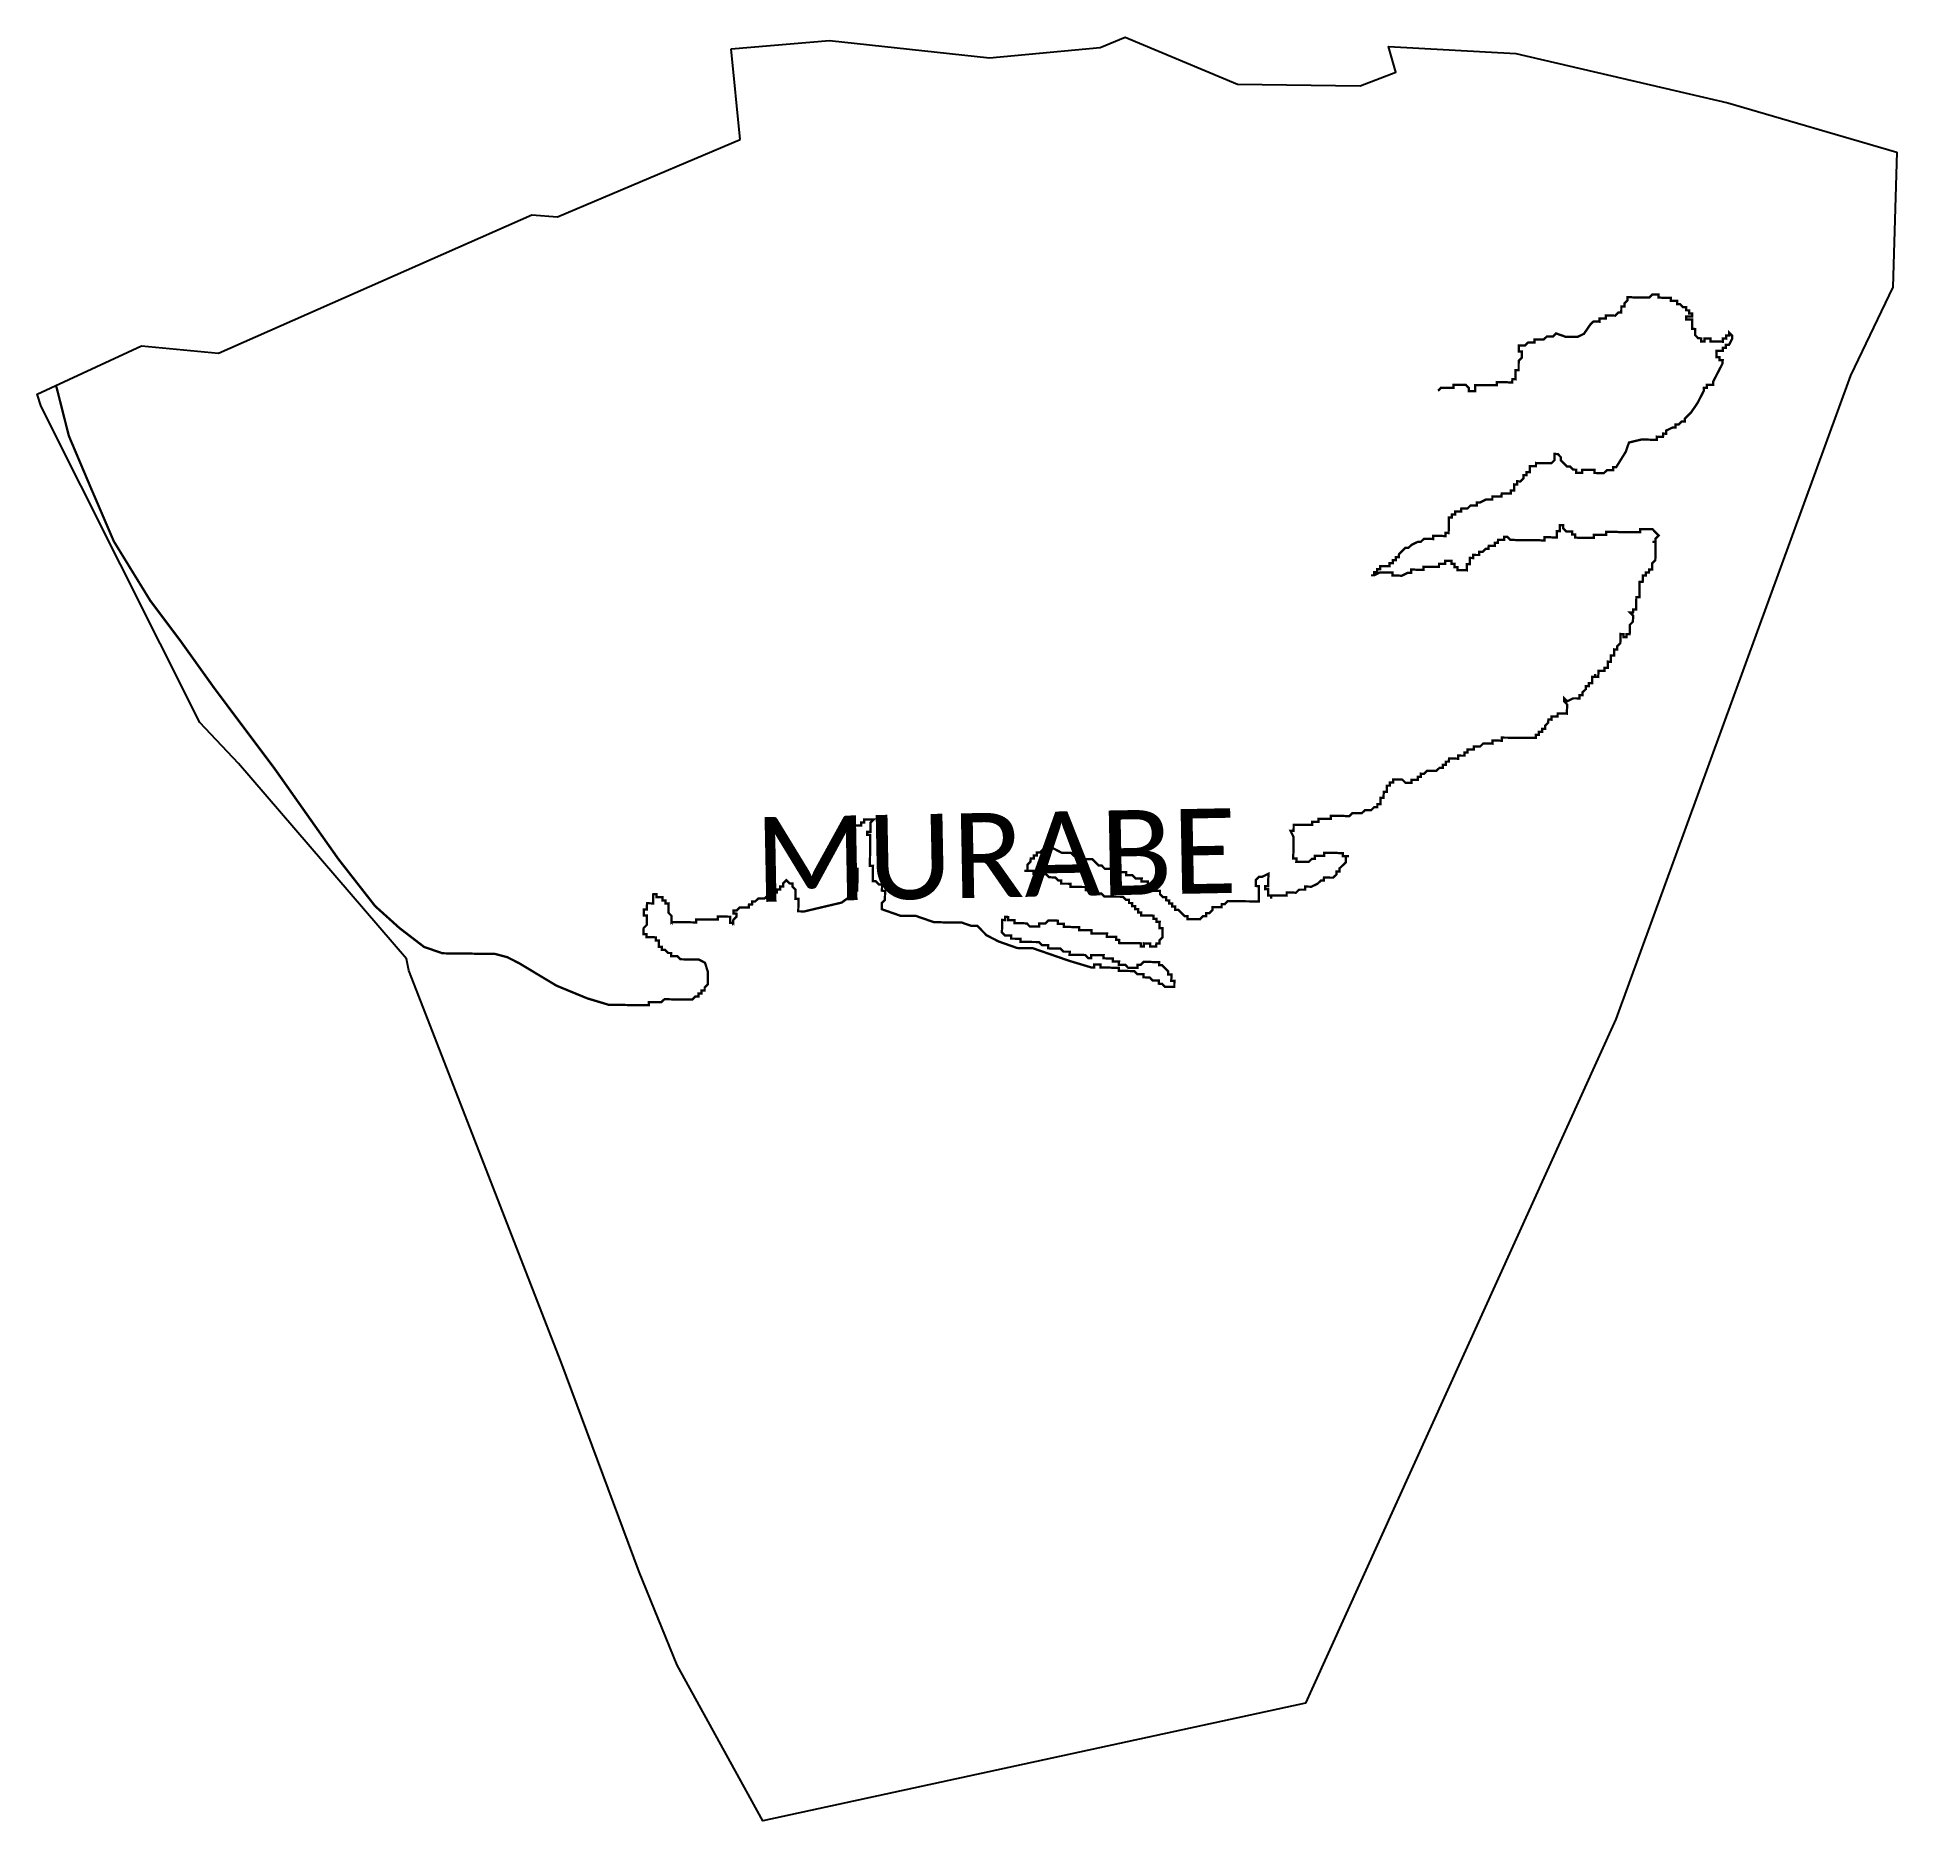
# Model space of a CAD drawing. Header units: metres. Extents: x 257914 to 260301, y 2182873 to 2185163.
import ezdxf

# ---------------------------------------------------------------- set-up
doc = ezdxf.new("R2010")
doc.units = ezdxf.units.M
for name, color, linetype in [('HAZARDS LINE', 1, 'Continuous'), ('village', 3, 'Continuous'), ('VILLAGE NAME', 250, 'Continuous')]:
    doc.layers.add(name, color=color, linetype=linetype)
doc.styles.get("Standard").update_dxf_attribs({"font": 'simplex.shx'})

msp = doc.modelspace()

# ---------------------------------------------------------------- linework, layer by layer
at = {"color": 3, "flags": 128}
msp.add_lwpolyline([(258815.9, 2185031.3), (258804.5, 2185147.6)], dxfattribs=at)
at = {"layer": 'HAZARDS LINE', "lineweight": 18, "const_width": 2.97}
msp.add_lwpolyline([(259711.8, 2184708.8), (259715.8, 2184712.7), (259719.8, 2184712.6), (259723.8, 2184712.6), (259727.7, 2184712.5), (259731.7, 2184712.5), (259731.7, 2184716.4), (259735.7, 2184716.4), (259739.7, 2184716.3), (259743.6, 2184716.3), (259747.6, 2184716.2), (259751.5, 2184712.2), (259751.5, 2184708.3), (259755.4, 2184708.2), (259759.4, 2184708.2), (259759.4, 2184712.1), (259759.5, 2184716.1), (259763.5, 2184716.1), (259767.4, 2184716), (259771.4, 2184716), (259775.4, 2184715.9), (259779.3, 2184715.9), (259783.3, 2184715.8), (259787.3, 2184715.8), (259787.3, 2184719.7), (259791.3, 2184719.7), (259795.2, 2184719.6), (259799.2, 2184719.6), (259803.2, 2184719.5), (259807.1, 2184719.5), (259807.2, 2184723.5), (259811.1, 2184723.4), (259811.2, 2184727.4), (259811.2, 2184731.3), (259811.3, 2184735.3), (259815.3, 2184735.3), (259815.3, 2184739.2), (259815.3, 2184743.2), (259815.4, 2184747.1), (259819.4, 2184751.1), (259819.5, 2184755), (259819.5, 2184759), (259815.5, 2184759), (259815.6, 2184763), (259815.6, 2184767), (259823.6, 2184766.9), (259827.6, 2184770.8), (259831.5, 2184770.8), (259835.5, 2184770.7), (259835.6, 2184774.7), (259839.5, 2184774.6), (259843.5, 2184774.6), (259847.5, 2184774.5), (259851.5, 2184778.4), (259855.4, 2184778.4), (259859.4, 2184778.3), (259863.4, 2184782.3), (259875.3, 2184778.1), (259891.1, 2184778), (259899.1, 2184781.8), (259907.2, 2184793.6), (259911.2, 2184797.5), (259915.2, 2184797.5), (259919.1, 2184797.4), (259919.2, 2184801.4), (259923.1, 2184801.4), (259927.1, 2184801.3), (259927.2, 2184805.3), (259931.1, 2184805.2), (259935.1, 2184805.2), (259939.1, 2184805.1), (259943.1, 2184809.1), (259947, 2184809), (259947.1, 2184813), (259947.1, 2184816.9), (259951.1, 2184816.9), (259951.1, 2184820.9), (259955.2, 2184824.8), (259955.2, 2184828.7), (259959.2, 2184828.7), (259963.1, 2184828.6), (259967.1, 2184828.6), (259971.1, 2184828.5), (259975, 2184828.5), (259979, 2184828.4), (259983, 2184828.4), (259987, 2184832.3), (259990.9, 2184832.3), (259994.9, 2184832.2), (259994.9, 2184828.3), (259998.8, 2184828.2), (260002.8, 2184828.2), (260006.8, 2184828.1), (260010.7, 2184828.1), (260010.7, 2184824.1), (260014.6, 2184824), (260018.6, 2184824), (260018.6, 2184820), (260022.5, 2184820), (260026.4, 2184816), (260030.4, 2184815.9), (260030.4, 2184812), (260034.3, 2184811.9), (260034.3, 2184807.9), (260038.2, 2184807.9), (260038.2, 2184803.9), (260034.2, 2184804), (260030.3, 2184804), (260030.2, 2184800.1), (260034.2, 2184800), (260038.1, 2184800), (260038.1, 2184796), (260038, 2184792), (260038, 2184788.1), (260042, 2184788), (260041.9, 2184784), (260041.9, 2184780.1), (260045.8, 2184776.1), (260049.7, 2184776), (260049.7, 2184772), (260053.7, 2184772), (260053.7, 2184776), (260057.7, 2184775.9), (260061.6, 2184775.9), (260061.6, 2184771.9), (260065.6, 2184771.9), (260069.5, 2184771.8), (260073.5, 2184771.8), (260077.4, 2184771.7), (260077.5, 2184775.7), (260081.5, 2184775.6), (260081.5, 2184779.6), (260085.5, 2184779.5), (260085.5, 2184783.5), (260089.4, 2184779.5), (260089.4, 2184775.5), (260085.3, 2184767.6), (260081.4, 2184767.7), (260081.3, 2184763.7), (260077.4, 2184763.8), (260077.3, 2184759.8), (260073.3, 2184759.9), (260069.4, 2184759.9), (260069.3, 2184755.9), (260069.3, 2184752), (260073.2, 2184751.9), (260073.2, 2184748), (260077.2, 2184747.9), (260077.1, 2184743.9), (260064.9, 2184720.3), (260064.9, 2184716.3), (260060.9, 2184716.4), (260056.9, 2184716.4), (260056.9, 2184712.5), (260052.9, 2184712.5), (260052.9, 2184708.5), (260044.8, 2184692.8), (260036.7, 2184681), (260032.7, 2184677.1), (260028.7, 2184673.1), (260028.6, 2184669.2), (260024.6, 2184669.2), (260020.6, 2184665.3), (260016.7, 2184665.4), (260016.6, 2184661.4), (260012.6, 2184661.4), (260004.7, 2184657.6), (260004.6, 2184653.6), (260000.7, 2184653.7), (260000.6, 2184649.7), (259996.6, 2184649.7), (259992.7, 2184649.8), (259992.6, 2184645.8), (259972.8, 2184646.1), (259956.9, 2184642.3), (259952.8, 2184630.4), (259940.6, 2184610.8), (259936.7, 2184610.8), (259936.6, 2184606.8), (259932.7, 2184606.9), (259928.7, 2184606.9), (259924.7, 2184603), (259920.7, 2184603.1), (259916.7, 2184603.1), (259912.8, 2184603.2), (259912.8, 2184607.1), (259908.9, 2184607.2), (259904.9, 2184607.2), (259900.9, 2184607.3), (259897, 2184607.3), (259896.9, 2184603.4), (259893, 2184603.4), (259889, 2184603.5), (259889, 2184607.4), (259885.1, 2184607.5), (259881.2, 2184611.5), (259877.2, 2184611.5), (259873.3, 2184615.5), (259869.4, 2184619.6), (259869.4, 2184623.5), (259865.5, 2184627.5), (259861.5, 2184627.6), (259861.5, 2184623.6), (259861.4, 2184619.7), (259857.4, 2184615.7), (259853.4, 2184615.8), (259849.5, 2184615.8), (259845.5, 2184615.9), (259841.6, 2184615.9), (259837.6, 2184616), (259837.5, 2184612), (259833.6, 2184612.1), (259829.6, 2184612.1), (259829.6, 2184608.1), (259829.5, 2184604.2), (259825.5, 2184604.2), (259825.5, 2184600.3), (259821.5, 2184600.3), (259821.5, 2184596.3), (259817.5, 2184592.4), (259813.5, 2184592.5), (259813.5, 2184588.5), (259809.5, 2184588.6), (259809.4, 2184584.6), (259809.4, 2184580.6), (259805.4, 2184580.7), (259805.4, 2184576.7), (259801.4, 2184576.8), (259797.4, 2184576.8), (259793.5, 2184576.9), (259793.4, 2184572.9), (259789.5, 2184572.9), (259785.5, 2184573), (259781.5, 2184573), (259781.5, 2184569.1), (259777.5, 2184569.1), (259773.6, 2184569.2), (259765.6, 2184565.3), (259761.6, 2184565.3), (259761.6, 2184561.4), (259757.6, 2184561.4), (259753.6, 2184561.5), (259749.6, 2184557.6), (259745.7, 2184557.6), (259741.7, 2184557.7), (259741.6, 2184553.7), (259737.7, 2184553.7), (259733.7, 2184553.8), (259733.7, 2184549.8), (259729.7, 2184549.9), (259729.6, 2184545.9), (259725.7, 2184546), (259725.6, 2184542), (259725.5, 2184534.1), (259725.5, 2184530.1), (259725.4, 2184526.1), (259721.5, 2184526.2), (259721.4, 2184522.2), (259717.5, 2184522.3), (259713.5, 2184522.3), (259709.5, 2184522.3), (259705.6, 2184522.4), (259705.5, 2184518.4), (259701.6, 2184518.5), (259697.6, 2184518.5), (259693.6, 2184518.6), (259689.6, 2184514.7), (259685.6, 2184514.7), (259677.7, 2184510.8), (259673.6, 2184506.9), (259669.7, 2184507), (259665.7, 2184503.1), (259661.7, 2184499.1), (259661.6, 2184495.2), (259657.6, 2184495.2), (259657.6, 2184491.3), (259653.6, 2184491.3), (259653.6, 2184487.3), (259649.6, 2184487.4), (259649.6, 2184483.4), (259645.6, 2184483.5), (259641.6, 2184483.5), (259637.7, 2184483.6), (259637.6, 2184479.6), (259633.7, 2184479.6), (259633.6, 2184475.7), (259629.6, 2184475.7), (259629.6, 2184471.8), (259625.6, 2184471.8), (259629.6, 2184471.8), (259637.6, 2184475.6), (259641.5, 2184475.6), (259645.5, 2184475.5), (259649.5, 2184475.5), (259653.4, 2184475.4), (259653.4, 2184471.5), (259657.3, 2184471.4), (259661.3, 2184471.4), (259665.3, 2184471.3), (259673.3, 2184475.2), (259677.2, 2184475.1), (259677.3, 2184479.1), (259681.2, 2184479.1), (259685.2, 2184479), (259689.2, 2184479), (259693.1, 2184478.9), (259693.2, 2184482.9), (259697.1, 2184482.8), (259701.1, 2184482.8), (259705.1, 2184482.7), (259709, 2184482.7), (259713, 2184482.6), (259713.1, 2184486.6), (259717, 2184486.6), (259721, 2184486.5), (259721, 2184490.5), (259725, 2184490.4), (259729, 2184490.4), (259728.9, 2184486.4), (259732.9, 2184486.4), (259732.8, 2184482.4), (259736.8, 2184482.4), (259736.8, 2184478.4), (259740.7, 2184478.3), (259744.7, 2184478.3), (259748.7, 2184478.2), (259748.7, 2184482.2), (259748.7, 2184486.2), (259752.7, 2184486.1), (259752.8, 2184490.1), (259752.8, 2184494.1), (259756.8, 2184494), (259756.8, 2184498), (259760.8, 2184497.9), (259764.8, 2184497.9), (259764.8, 2184501.8), (259768.8, 2184501.8), (259772.8, 2184505.7), (259776.7, 2184505.7), (259776.8, 2184509.6), (259780.8, 2184509.6), (259784.7, 2184509.5), (259784.8, 2184513.5), (259788.7, 2184513.4), (259788.8, 2184517.4), (259792.8, 2184517.4), (259796.7, 2184517.3), (259796.8, 2184521.3), (259800.7, 2184521.2), (259804.7, 2184517.2), (259808.6, 2184517.2), (259812.6, 2184517.1), (259816.5, 2184517.1), (259820.5, 2184517), (259824.5, 2184517), (259828.4, 2184516.9), (259832.4, 2184516.9), (259836.4, 2184516.8), (259840.3, 2184516.8), (259844.3, 2184516.7), (259848.3, 2184516.7), (259848.3, 2184520.7), (259852.3, 2184520.6), (259856.2, 2184520.6), (259860.2, 2184520.5), (259864.2, 2184520.5), (259864.2, 2184524.4), (259864.3, 2184528.4), (259868.2, 2184528.3), (259868.3, 2184532.3), (259868.3, 2184536.3), (259872.3, 2184536.2), (259872.3, 2184532.3), (259876.2, 2184528.2), (259880.1, 2184528.2), (259884.1, 2184528.1), (259884.1, 2184524.2), (259888, 2184524.1), (259888, 2184520.2), (259891.9, 2184520.1), (259895.9, 2184520.1), (259899.9, 2184520), (259903.8, 2184520), (259907.8, 2184519.9), (259911.8, 2184519.9), (259911.8, 2184523.8), (259915.8, 2184523.8), (259919.7, 2184523.7), (259923.7, 2184523.7), (259927.7, 2184523.6), (259927.7, 2184527.6), (259931.7, 2184527.6), (259935.7, 2184527.5), (259939.6, 2184527.5), (259943.6, 2184527.4), (259947.5, 2184527.4), (259951.5, 2184527.3), (259955.5, 2184527.3), (259959.4, 2184527.2), (259963.4, 2184527.2), (259967.4, 2184527.1), (259971.3, 2184527.1), (259971.4, 2184531), (259975.4, 2184531), (259979.3, 2184530.9), (259983.3, 2184530.9), (259987.3, 2184530.9), (259991.2, 2184526.8), (259995.1, 2184522.8), (259991.1, 2184518.9), (259991, 2184514.9), (259987.1, 2184515), (259991, 2184514.9), (259991, 2184511), (259990.9, 2184507), (259990.9, 2184503), (259990.8, 2184499.1), (259990.8, 2184495.1), (259990.7, 2184491.1), (259986.7, 2184487.2), (259986.7, 2184483.3), (259986.6, 2184479.3), (259982.7, 2184479.3), (259982.6, 2184475.4), (259978.6, 2184475.4), (259978.6, 2184471.5), (259974.6, 2184471.5), (259974.6, 2184467.5), (259974.5, 2184463.6), (259970.6, 2184463.6), (259970.5, 2184459.7), (259970.5, 2184455.7), (259970.4, 2184451.7), (259970.4, 2184447.8), (259970.3, 2184443.8), (259966.4, 2184443.8), (259966.3, 2184439.9), (259966.3, 2184435.9), (259966.2, 2184431.9), (259966.2, 2184428), (259962.2, 2184428), (259962.1, 2184424.1), (259958.2, 2184424.1), (259962.1, 2184420.1), (259962.1, 2184416.1), (259962, 2184412.2), (259958, 2184408.2), (259957.9, 2184404.3), (259957.9, 2184400.3), (259957.8, 2184396.3), (259953.9, 2184396.4), (259953.8, 2184392.4), (259949.9, 2184392.5), (259949.9, 2184396.4), (259945.9, 2184396.5), (259945.9, 2184392.5), (259945.9, 2184388.6), (259945.8, 2184384.6), (259941.8, 2184380.7), (259941.7, 2184376.7), (259937.8, 2184376.8), (259937.7, 2184372.8), (259937.7, 2184368.8), (259933.7, 2184368.9), (259933.7, 2184364.9), (259933.6, 2184360.9), (259929.6, 2184361), (259929.6, 2184357), (259929.6, 2184353.1), (259925.6, 2184353.1), (259925.5, 2184349.1), (259921.6, 2184349.2), (259917.6, 2184349.2), (259917.6, 2184345.3), (259917.5, 2184341.3), (259913.5, 2184341.4), (259913.6, 2184345.3), (259913.5, 2184341.4), (259909.6, 2184341.4), (259909.5, 2184337.4), (259909.5, 2184333.5), (259905.5, 2184333.5), (259905.5, 2184329.6), (259901.5, 2184329.6), (259901.5, 2184325.6), (259897.4, 2184321.7), (259897.4, 2184317.8), (259893.4, 2184317.8), (259893.4, 2184313.8), (259889.4, 2184313.9), (259885.4, 2184313.9), (259877.5, 2184310.1), (259873.6, 2184314.1), (259873.5, 2184310.1), (259877.4, 2184306.1), (259877.4, 2184302.1), (259877.3, 2184298.2), (259877.3, 2184294.2), (259873.3, 2184294.3), (259869.3, 2184294.3), (259865.4, 2184294.3), (259865.3, 2184290.4), (259861.4, 2184290.4), (259857.4, 2184290.5), (259857.4, 2184286.5), (259853.4, 2184286.6), (259853.3, 2184282.6), (259849.3, 2184278.7), (259849.3, 2184274.7), (259845.3, 2184274.8), (259845.3, 2184270.8), (259841.3, 2184270.8), (259841.2, 2184266.9), (259837.3, 2184266.9), (259837.2, 2184263), (259833.3, 2184263), (259829.3, 2184263.1), (259825.3, 2184263.1), (259821.4, 2184263.2), (259817.4, 2184263.2), (259813.4, 2184263.3), (259809.5, 2184263.3), (259805.5, 2184263.3), (259801.5, 2184263.4), (259797.6, 2184263.4), (259793.6, 2184263.5), (259793.6, 2184259.5), (259789.6, 2184259.6), (259785.6, 2184259.6), (259781.7, 2184259.7), (259781.6, 2184255.7), (259777.7, 2184255.8), (259773.7, 2184255.8), (259769.7, 2184255.9), (259765.7, 2184251.9), (259761.7, 2184252), (259757.8, 2184252), (259757.7, 2184248.1), (259753.8, 2184248.1), (259749.8, 2184248.2), (259749.8, 2184244.2), (259745.8, 2184244.2), (259745.7, 2184240.3), (259741.8, 2184240.3), (259737.8, 2184240.4), (259737.8, 2184236.4), (259733.8, 2184236.5), (259729.8, 2184236.5), (259725.9, 2184236.6), (259725.8, 2184232.6), (259721.8, 2184232.6), (259721.8, 2184228.7), (259717.8, 2184228.7), (259717.8, 2184224.8), (259713.8, 2184224.8), (259709.8, 2184220.9), (259705.8, 2184220.9), (259701.9, 2184221), (259697.9, 2184221), (259693.9, 2184217.1), (259689.9, 2184217.2), (259689.9, 2184213.2), (259685.9, 2184213.2), (259685.9, 2184209.3), (259681.9, 2184209.3), (259677.9, 2184209.4), (259677.9, 2184205.4), (259673.9, 2184205.5), (259670, 2184205.5), (259666, 2184209.5), (259662.1, 2184209.6), (259658.1, 2184209.6), (259654.1, 2184209.7), (259654.1, 2184205.7), (259650.1, 2184205.7), (259650.1, 2184201.8), (259646.1, 2184201.8), (259646.1, 2184197.9), (259646, 2184193.9), (259642.1, 2184193.9), (259642, 2184190), (259642, 2184186), (259638, 2184186.1), (259637.9, 2184182.1), (259637.9, 2184178.1), (259633.9, 2184178.2), (259633.9, 2184174.2), (259629.9, 2184174.3), (259625.9, 2184170.3), (259621.9, 2184170.4), (259618, 2184170.4), (259614, 2184166.5), (259610, 2184166.6), (259606, 2184166.6), (259602.1, 2184166.7), (259598, 2184162.8), (259594.1, 2184162.8), (259590.1, 2184162.9), (259586.2, 2184162.9), (259578.2, 2184163), (259574.3, 2184163), (259574.2, 2184159.1), (259570.2, 2184159.1), (259566.3, 2184159.2), (259562.3, 2184159.2), (259558.3, 2184159.3), (259558.3, 2184155.3), (259554.3, 2184155.4), (259550.4, 2184155.4), (259550.3, 2184151.4), (259546.4, 2184151.5), (259542.4, 2184151.5), (259538.4, 2184151.6), (259534.5, 2184151.6), (259530.5, 2184151.7), (259526.5, 2184151.7), (259526.5, 2184147.8), (259526.4, 2184143.8), (259522.5, 2184143.8), (259526.3, 2184135.9), (259526.3, 2184131.9), (259526.2, 2184127.9), (259526.2, 2184124), (259526.1, 2184120), (259526.1, 2184116), (259526, 2184112.1), (259526, 2184108.1), (259530, 2184108.1), (259529.9, 2184104.1), (259533.9, 2184104), (259537.8, 2184104), (259541.8, 2184103.9), (259545.8, 2184103.9), (259549.8, 2184107.8), (259553.8, 2184107.8), (259553.8, 2184111.7), (259557.8, 2184111.7), (259561.7, 2184111.6), (259565.7, 2184111.6), (259565.7, 2184115.6), (259569.7, 2184115.5), (259573.7, 2184115.5), (259577.6, 2184115.4), (259581.6, 2184115.4), (259585.6, 2184115.3), (259589.5, 2184115.3), (259589.5, 2184111.3), (259597.4, 2184111.2), (259593.5, 2184111.2), (259593.4, 2184107.3), (259593.4, 2184103.3), (259589.3, 2184099.4), (259585.3, 2184095.5), (259585.3, 2184091.5), (259581.3, 2184091.6), (259581.3, 2184087.6), (259577.3, 2184083.7), (259573.3, 2184083.7), (259569.3, 2184083.8), (259565.4, 2184083.8), (259565.3, 2184079.9), (259561.3, 2184079.9), (259557.3, 2184076), (259549.3, 2184072.1), (259541.4, 2184072.2), (259541.4, 2184068.3), (259537.4, 2184068.3), (259533.4, 2184068.3), (259529.4, 2184064.4), (259525.5, 2184064.5), (259521.5, 2184064.5), (259517.5, 2184064.6), (259517.5, 2184060.6), (259513.5, 2184060.7), (259509.5, 2184060.7), (259505.6, 2184060.8), (259501.6, 2184060.8), (259497.7, 2184060.9), (259497.6, 2184056.9), (259497.7, 2184060.9), (259493.7, 2184060.9), (259493.7, 2184064.9), (259493.8, 2184068.8), (259489.8, 2184068.9), (259489.9, 2184072.8), (259493.8, 2184072.8), (259493.9, 2184076.8), (259493.9, 2184080.7), (259494, 2184084.7), (259494, 2184088.7), (259486, 2184084.8), (259482.1, 2184084.8), (259478.1, 2184080.9), (259478, 2184077), (259478, 2184073), (259481.9, 2184072.9), (259481.9, 2184069), (259481.8, 2184065), (259481.8, 2184061), (259481.7, 2184057.1), (259481.7, 2184053.1), (259477.7, 2184053.2), (259473.8, 2184053.2), (259469.8, 2184053.3), (259465.8, 2184053.3), (259461.9, 2184053.4), (259457.9, 2184053.4), (259453.9, 2184053.5), (259446, 2184053.6), (259442, 2184053.6), (259438, 2184049.7), (259434.1, 2184049.7), (259434, 2184045.8), (259430, 2184045.8), (259426.1, 2184045.9), (259422.1, 2184045.9), (259422.1, 2184041.9), (259418.1, 2184038), (259414.1, 2184038.1), (259414, 2184034.1), (259410.1, 2184034.2), (259406.1, 2184030.2), (259402.1, 2184030.3), (259398.1, 2184030.3), (259394.2, 2184030.4), (259390.2, 2184030.4), (259390.2, 2184034.4), (259386.3, 2184034.4), (259382.4, 2184038.5), (259378.5, 2184042.5), (259374.5, 2184042.5), (259374.5, 2184046.5), (259370.6, 2184046.5), (259370.6, 2184050.5), (259366.7, 2184050.6), (259366.7, 2184054.5), (259362.7, 2184054.6), (259362.8, 2184058.5), (259358.8, 2184058.6), (259354.9, 2184062.6), (259354.9, 2184066.6), (259351, 2184066.6), (259347, 2184066.7), (259347.1, 2184070.6), (259343.1, 2184070.7), (259343.2, 2184074.6), (259339.2, 2184074.7), (259339.2, 2184078.7), (259335.3, 2184078.7), (259331.3, 2184078.8), (259331.4, 2184082.7), (259327.4, 2184082.8), (259323.4, 2184082.8), (259319.5, 2184086.8), (259315.5, 2184086.9), (259311.6, 2184086.9), (259311.6, 2184090.9), (259307.7, 2184090.9), (259303.7, 2184091), (259299.7, 2184091), (259295.8, 2184091.1), (259295.8, 2184095.1), (259291.8, 2184095.1), (259287.9, 2184095.2), (259283.9, 2184095.2), (259280, 2184099.2), (259276, 2184099.3), (259272.1, 2184103.3), (259268.2, 2184107.3), (259264.2, 2184107.3), (259260.3, 2184107.4), (259256.3, 2184107.4), (259252.3, 2184107.5), (259248.4, 2184107.5), (259248.4, 2184111.5), (259244.5, 2184111.5), (259240.5, 2184115.6), (259236.6, 2184115.6), (259228.6, 2184115.7), (259220.8, 2184119.8), (259212.9, 2184123.8), (259208.9, 2184119.9), (259204.9, 2184120), (259200.9, 2184116), (259196.9, 2184116.1), (259196.9, 2184112.1), (259192.9, 2184112.2), (259192.9, 2184108.2), (259188.9, 2184108.3), (259188.8, 2184104.3), (259184.8, 2184100.4), (259184.8, 2184096.4), (259184.7, 2184092.4), (259180.8, 2184092.5), (259184.7, 2184092.4), (259192.7, 2184092.4), (259192.6, 2184088.4), (259196.6, 2184088.3), (259200.5, 2184088.3), (259204.5, 2184088.2), (259208.5, 2184088.2), (259212.4, 2184084.2), (259216.4, 2184084.1), (259220.3, 2184084.1), (259224.2, 2184080.1), (259228.2, 2184080), (259228.2, 2184076), (259232.1, 2184076), (259236.1, 2184076), (259240.1, 2184075.9), (259240, 2184071.9), (259244, 2184071.9), (259247.9, 2184071.8), (259251.9, 2184071.8), (259255.9, 2184071.7), (259259.8, 2184071.7), (259259.8, 2184067.7), (259263.7, 2184067.7), (259267.7, 2184067.6), (259271.7, 2184067.6), (259275.6, 2184063.6), (259279.6, 2184063.5), (259283.5, 2184059.5), (259287.4, 2184059.5), (259295.4, 2184059.4), (259299.3, 2184059.3), (259303.3, 2184059.3), (259307.3, 2184059.2), (259311.2, 2184055.2), (259315.1, 2184055.2), (259315.1, 2184051.2), (259319.1, 2184051.1), (259319, 2184047.2), (259323, 2184047.1), (259322.9, 2184043.2), (259326.9, 2184043.1), (259326.9, 2184039.1), (259330.8, 2184039.1), (259330.8, 2184035.1), (259334.7, 2184035.1), (259338.7, 2184035), (259342.7, 2184035), (259346.6, 2184034.9), (259346.6, 2184031), (259350.5, 2184030.9), (259350.5, 2184027), (259354.5, 2184026.9), (259354.4, 2184022.9), (259354.4, 2184019), (259358.3, 2184018.9), (259358.3, 2184015), (259358.2, 2184011), (259358.2, 2184007), (259354.2, 2184003.1), (259354.1, 2183999.1), (259350.2, 2183999.2), (259350.1, 2183995.2), (259346.1, 2183995.3), (259342.2, 2183995.3), (259342.2, 2183999.3), (259338.3, 2183999.3), (259334.3, 2183999.4), (259334.2, 2183995.4), (259330.3, 2183995.5), (259330.3, 2183999.4), (259326.4, 2183999.5), (259322.4, 2183999.5), (259318.4, 2183999.6), (259314.5, 2183999.6), (259310.5, 2183999.7), (259306.5, 2183999.7), (259302.6, 2183999.8), (259302.6, 2184003.7), (259298.7, 2184003.8), (259298.7, 2184007.8), (259294.7, 2184007.8), (259290.8, 2184007.9), (259286.8, 2184007.9), (259286.9, 2184011.9), (259282.9, 2184011.9), (259278.9, 2184012), (259275, 2184012), (259271, 2184012.1), (259267, 2184012.1), (259267.1, 2184016.1), (259263.1, 2184016.1), (259259.1, 2184016.2), (259255.2, 2184016.2), (259251.2, 2184016.3), (259251.3, 2184020.2), (259247.3, 2184020.3), (259243.3, 2184020.3), (259239.4, 2184020.4), (259235.4, 2184020.4), (259231.4, 2184020.5), (259231.5, 2184024.4), (259227.5, 2184024.5), (259223.6, 2184024.5), (259223.6, 2184028.5), (259219.6, 2184028.6), (259215.7, 2184028.6), (259211.7, 2184028.7), (259207.7, 2184024.7), (259203.7, 2184024.8), (259199.8, 2184024.8), (259199.7, 2184020.9), (259195.8, 2184020.9), (259191.8, 2184021), (259187.8, 2184021), (259183.9, 2184025), (259179.9, 2184025.1), (259176, 2184025.1), (259172, 2184025.2), (259168, 2184025.2), (259168.1, 2184029.2), (259164.1, 2184029.2), (259160.2, 2184029.3), (259160.2, 2184033.2), (259156.2, 2184033.3), (259156.2, 2184029.3), (259152.2, 2184029.4), (259152.2, 2184025.4), (259152.1, 2184021.4), (259152.1, 2184017.5), (259152, 2184013.5), (259156, 2184009.5), (259159.9, 2184009.5), (259163.9, 2184009.4), (259163.8, 2184005.4), (259167.8, 2184005.4), (259171.8, 2184005.3), (259175.7, 2184005.3), (259175.7, 2184001.3), (259179.6, 2184001.3), (259183.6, 2184001.2), (259187.6, 2184001.2), (259191.5, 2184001.1), (259195.5, 2184001.1), (259199.5, 2184001), (259203.4, 2183997), (259207.4, 2183997), (259211.3, 2183996.9), (259211.3, 2183993), (259215.2, 2183992.9), (259219.2, 2183992.9), (259223.2, 2183992.8), (259227.1, 2183992.8), (259231.1, 2183988.7), (259235, 2183988.7), (259239, 2183988.7), (259238.9, 2183984.7), (259242.9, 2183984.6), (259246.9, 2183984.6), (259250.8, 2183984.5), (259254.8, 2183984.5), (259258.8, 2183984.4), (259262.7, 2183980.4), (259266.6, 2183980.4), (259266.7, 2183984.3), (259270.7, 2183984.3), (259274.6, 2183984.2), (259278.6, 2183984.2), (259282.6, 2183984.2), (259282.5, 2183980.2), (259286.5, 2183980.1), (259290.4, 2183980.1), (259294.4, 2183980), (259294.4, 2183976.1), (259298.3, 2183976), (259302.3, 2183976), (259302.2, 2183972), (259306.2, 2183972), (259310.2, 2183971.9), (259314.1, 2183967.9), (259318, 2183967.9), (259322, 2183967.8), (259326, 2183967.8), (259326, 2183971.7), (259330, 2183971.7), (259334, 2183975.6), (259338, 2183975.5), (259341.9, 2183975.5), (259345.9, 2183975.4), (259349.9, 2183975.4), (259353.8, 2183975.3), (259353.8, 2183971.4), (259357.7, 2183971.3), (259361.7, 2183967.3), (259365.6, 2183963.3), (259365.5, 2183959.3), (259369.5, 2183959.3), (259369.5, 2183955.3), (259369.4, 2183951.4), (259373.4, 2183951.3), (259373.3, 2183947.3), (259373.3, 2183943.4), (259369.3, 2183943.4), (259365.3, 2183943.5), (259361.4, 2183943.5), (259357.5, 2183947.5), (259353.5, 2183947.6), (259353.5, 2183951.6), (259349.6, 2183951.6), (259345.6, 2183951.6), (259341.7, 2183955.7), (259337.7, 2183955.7), (259333.8, 2183955.8), (259333.8, 2183959.7), (259329.8, 2183959.8), (259325.9, 2183959.8), (259322, 2183963.8), (259314, 2183963.9), (259310.1, 2183964), (259306.1, 2183964), (259302.1, 2183964.1), (259302.2, 2183968), (259298.2, 2183968.1), (259294.3, 2183968.1), (259290.3, 2183968.2), (259286.3, 2183968.2), (259282.4, 2183968.3), (259278.4, 2183968.3), (259278.4, 2183972.3), (259274.5, 2183972.4), (259270.5, 2183972.4), (259270.5, 2183968.4), (259266.5, 2183968.5), (259238.8, 2183976.8), (259191.4, 2183993.2), (259171.6, 2183993.4), (259147.9, 2184001.7), (259132.2, 2184009.8), (259120.4, 2184021.8), (259112.5, 2184021.9), (259100.6, 2184026), (259064.9, 2184026.5), (259041.2, 2184034.7), (259021.4, 2184034.9), (258997.7, 2184043.2), (258997.8, 2184051.1), (259001.8, 2184055), (259002, 2184066.9), (258998, 2184067), (258998.1, 2184074.9), (258994.1, 2184074.9), (258990.2, 2184079), (258986.3, 2184079), (258986.5, 2184098.8), (258982.5, 2184098.9), (258983, 2184138.5), (258979.1, 2184138.6), (258979.1, 2184142.6), (258983.1, 2184142.5), (258983.2, 2184154.4), (258987.2, 2184158.3), (258975.3, 2184158.5), (258975.3, 2184154.5), (258971.3, 2184154.6), (258971.3, 2184150.6), (258959.4, 2184150.7), (258959.3, 2184146.8), (258955.4, 2184146.8), (258955.2, 2184131), (258959.1, 2184130.9), (258959, 2184123), (258963, 2184119), (258958.9, 2184115), (258958.8, 2184107.1), (258962.8, 2184103.1), (258962.7, 2184095.2), (258966.6, 2184095.1), (258966.3, 2184067.4), (258962.3, 2184067.4), (258962.3, 2184063.4), (258946.3, 2184051.7), (258914.5, 2184044.2), (258898.5, 2184040.4), (258890.6, 2184040.5), (258890.8, 2184056.4), (258886.8, 2184056.4), (258887, 2184068.3), (258883.1, 2184072.3), (258883.1, 2184076.3), (258879.2, 2184076.4), (258875.2, 2184080.4), (258871.2, 2184076.5), (258871.2, 2184072.5), (258867.2, 2184072.5), (258867.2, 2184068.6), (258863.2, 2184068.6), (258863.1, 2184064.6), (258859.2, 2184064.7), (258859.1, 2184060.7), (258851.2, 2184060.8), (258847.2, 2184056.9), (258839.3, 2184057), (258835.2, 2184053.1), (258831.3, 2184053.1), (258831.2, 2184049.2), (258827.3, 2184049.2), (258827.2, 2184045.3), (258815.3, 2184045.4), (258811.3, 2184041.5), (258807.3, 2184041.5), (258807.3, 2184037.6), (258811.3, 2184037.5), (258811.2, 2184033.6), (258807.2, 2184029.6), (258807.1, 2184025.7), (258803.2, 2184025.7), (258803.3, 2184033.6), (258787.4, 2184033.8), (258787.4, 2184029.9), (258759.6, 2184030.2), (258759.6, 2184026.3), (258727.8, 2184026.6), (258727.9, 2184034.6), (258724, 2184038.6), (258724.2, 2184050.5), (258720.2, 2184050.5), (258720.2, 2184054.5), (258716.3, 2184054.5), (258716.3, 2184058.5), (258708.4, 2184058.6), (258708.4, 2184062.6), (258704.5, 2184062.6), (258704.3, 2184050.7), (258696.4, 2184050.8), (258696.3, 2184042.9), (258692.3, 2184042.9), (258692.2, 2184035), (258696.2, 2184035), (258696.1, 2184023.1), (258692.1, 2184019.1), (258692, 2184011.2), (258695.9, 2184011.2), (258695.9, 2184007.2), (258707.8, 2184007.1), (258707.7, 2184003.1), (258711.7, 2184003), (258711.6, 2183995.1), (258715.6, 2183995.1), (258715.5, 2183991.1), (258719.5, 2183991), (258723.4, 2183987), (258727.4, 2183987), (258727.3, 2183983), (258735.2, 2183982.9), (258739.2, 2183978.9), (258762.9, 2183978.6), (258770.8, 2183974.5), (258774.6, 2183962.6), (258774.5, 2183946.7), (258770.4, 2183942.8), (258770.4, 2183938.9), (258766.4, 2183938.9), (258766.4, 2183934.9), (258762.4, 2183935), (258762.4, 2183931), (258758.4, 2183931.1), (258754.4, 2183927.2), (258718.7, 2183927.6), (258714.7, 2183923.7), (258698.8, 2183923.9), (258698.8, 2183919.9), (258647.2, 2183920.5), (258619.6, 2183928.8), (258580.1, 2183945.1), (258532.9, 2183973.5), (258517.1, 2183981.6), (258501.3, 2183985.8), (258433.9, 2183986.6), (258410.2, 2183994.8), (258378.7, 2184019), (258347.4, 2184047.2), (258300.5, 2184107.2), (258218.6, 2184223.3), (258140.6, 2184327.4), (258097.7, 2184387.4), (258058.7, 2184439.4), (258012, 2184515.4), (257981.2, 2184587.1), (257954.2, 2184650.9), (257939.1, 2184710.6), (257937.7, 2184715.6)], dxfattribs=at)
for points in [[(258727.8, 2184022.7), (258727.8, 2184026.6)], [(258807.1, 2184021.7), (258807.1, 2184025.7)]]:
    msp.add_lwpolyline(points, close=True, dxfattribs=at)
at = {"layer": 'village', "color": 3, "true_color": 0x00ff00}
for points in [[(258804.5, 2185147.6, 0), (258930.7, 2185158.2, 0), (259136.2, 2185136, 0), (259278.3, 2185149.5, 0), (259310.3, 2185162.6, 0), (259454.5, 2185102.2, 0), (259611.7, 2185100, 0), (259657.8, 2185117.9, 0), (259648.2, 2185150.5, 0), (259811.6, 2185141.8, 0), (260083.7, 2185078.3, 0), (260300.7, 2185014.8, 0)], [(260300.7, 2185014.8, 0), (260295.7, 2184841.8, 0), (260241.2, 2184728.3, 0), (259940.1, 2183902.2, 0), (259549.6, 2183041.9, 0), (259541.5, 2183024, 0), (258844.9, 2182873, 0), (258735.2, 2183072.8, 0), (258686.2, 2183192.6, 0), (258586, 2183461.6, 0), (258390.8, 2183964.4, 0), (258387.6, 2183979.6, 0), (258171.9, 2184230.2, 0), (258122.3, 2184282.7, 0), (257918.5, 2184688.4, 0), (257913.6, 2184704.4, 0), (258047.4, 2184766.4, 0), (258146.5, 2184756.8, 0), (258548.5, 2184934.7, 0), (258581.3, 2184932.1, 0), (258815.9, 2185031.3, 0)]]:
    msp.add_polyline3d(points, dxfattribs=at)

# ---------------------------------------------------------------- texts
at = {"layer": 'VILLAGE NAME', "insert": (258833.5, 2184161.1), "char_height": 108.748, "attachment_point": 1, "rotation": 1.1028}
msp.add_mtext_dynamic_manual_height_columns('{\\fCalibri|b0|i0|c0|p34;MURABE}', width=726.929, gutter_width=543.7, heights=[0], dxfattribs=at)

doc.saveas('drawing.dxf')
